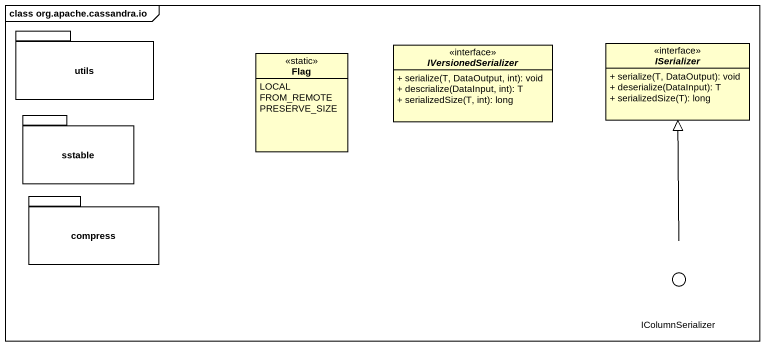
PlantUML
@startuml
mainframe class org.apache.cassandra.io
allowmixing
hide circle
hide empty members
skinparam classAttributeIconSize 0
package utils {
}
class Flag <<static>> {
  LOCAL
  FROM_REMOTE
  PRESERVE_SIZE
}
interface IVersionedSerializer <<interface>> {
  + serialize(T, DataOutput, int): void
  + descrialize(DataInput, int): T
  + serializedSize(T, int): long
}
interface ISerializer <<interface>> {
  + serialize(T, DataOutput): void
  + deserialize(DataInput): T
  + serializedSize(T): long
}
package sstable {
}
package compress {
}
() IColumnSerializer <<interface>>
IColumnSerializer -up-|> ISerializer
@enduml
